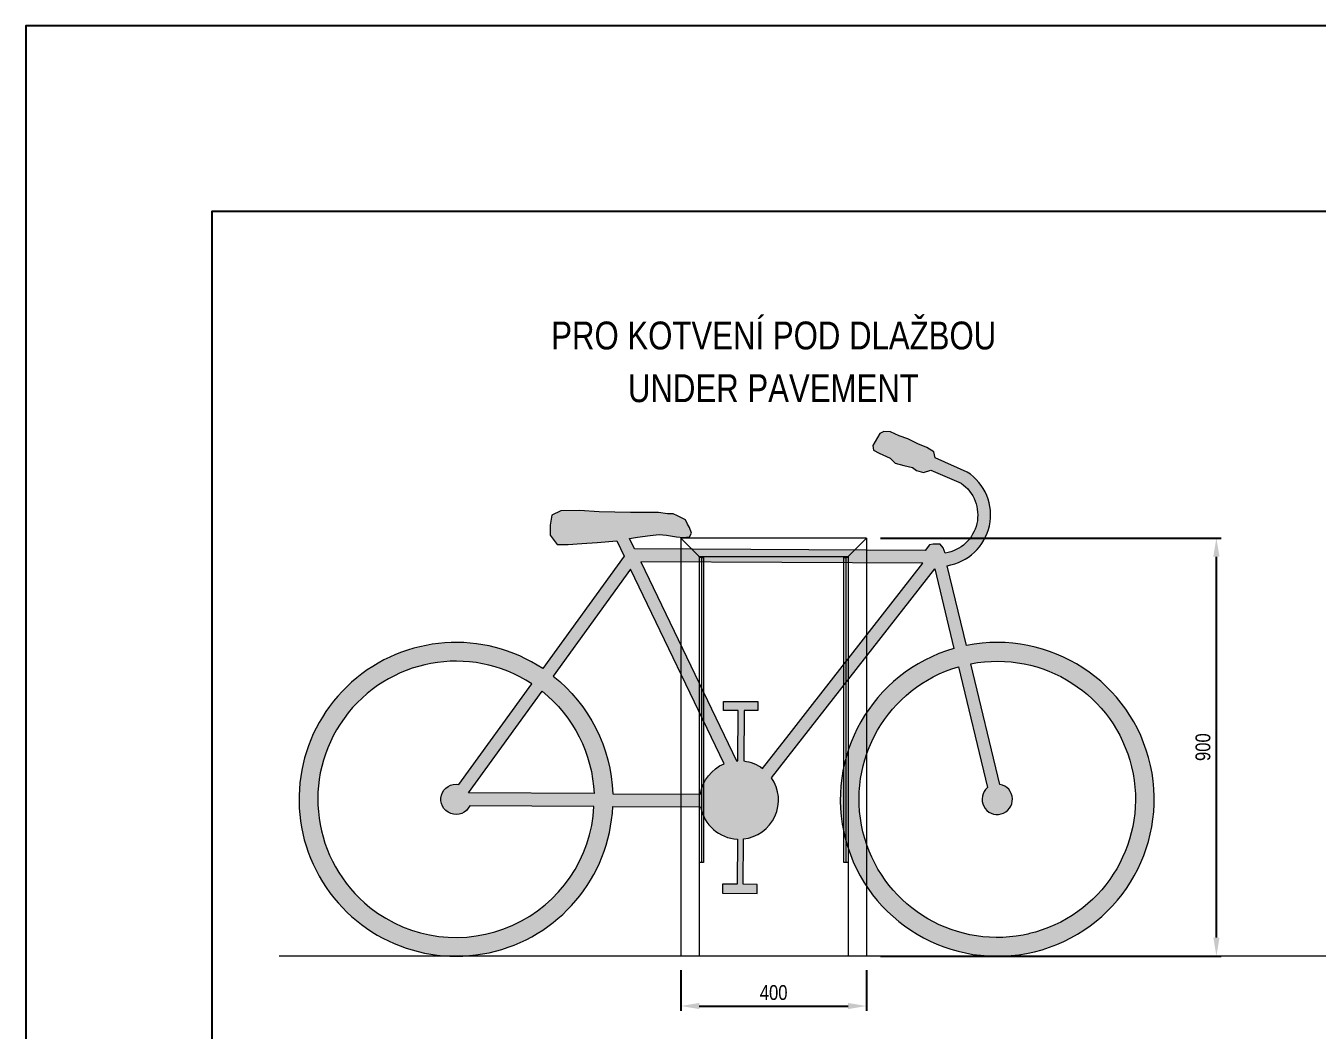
# Model space of a CAD drawing. Header units: millimetres. Extents: x 22162 to 28102, y 3160 to 7360.
# Drawn here: x 22162 to 24940, y 5198 to 7360 of the extents above; entities that cross this region are included whole.
import ezdxf

# ---------------------------------------------------------------- set-up
doc = ezdxf.new("R2010")
doc.units = ezdxf.units.MM
doc.header["$LTSCALE"] = 0.2
for name, color, linetype, lineweight in [('KOTY', 3, 'Continuous', 9), ('OBRYSOVA', 7, 'Continuous', 9), ('Visible', 7, 'Continuous', 18)]:
    doc.layers.add(name, color=color, linetype=linetype, lineweight=lineweight)
doc.layers.add('Nekreslit', color=6, linetype='Continuous', plot=False)
doc.layers.add('POSTAVY ATD', color=7, linetype='Continuous', lineweight=9, true_color=0xc8c8c8)
doc.layers.add('SRAFY', color=7, linetype='Continuous', lineweight=9, true_color=0x57595b)
doc.styles.add('SEACAD_Arial', font='arial.ttf', dxfattribs={"width": 0.8})
doc.dimstyles.new('ISO-25', dxfattribs={"dimtxt": 1.6, "dimasz": 2, "dimexe": 0.5, "dimexo": 1.5, "dimtad": 1, "dimdec": 0, "dimtxsty": 'SEACAD_Arial', "dimcen": 2, "dimadec": 0, "dimazin": 0, "dimtfac": 1, "dimtdec": 0, "dimtmove": 0, "dimatfit": 3, "dimfxl": 1, "dimarcsym": 0})

# ---------------------------------------------------------------- blocks, each defined once
blk = doc.blocks.new('jízdní kolo  - obrys')
at = {"layer": 'POSTAVY ATD', "color": 9}
for points in [[(-1030.780740317106, 1072.474194719045), (-1028.388369195247, 1085.480984650174), (-1012.810574720152, 1095.04506768678), (-993.7137492251604, 1103.045446782398), (-972.171277986421, 1113.51750723274), (-953.2447878943385, 1120.462945262181), (-935.0257608801912, 1128.458973763813), (-920.2830986282752, 1129.410458996776), (-911.6589042242849, 1125.061133573563), (-896.7830184265549, 1099.13380662943), (-898.4915962646483, 1089.638465952776), (-910.5703867790689, 1082.551285205132), (-933.8684553380444, 1072.070523256109), (-945.0529030125872, 1061.649801517826), (-963.2849915046172, 1056.288951035192), (-982.2245426680784, 1051.978690359767), (-990.9720522014177, 1045.786434962083), (-1005.522611134424, 1041.49792855854), (-1021.343651694719, 1046.5699744749), (-1086.777365768528, 1018.0415051823, 0.6776181553820131), (-1052.390524872091, 867.7815745497464), (-1048.058723507074, 878.7583571525392), (-1041.514378050124, 886.791255654447), (-1026.700381324536, 886.8646800592869), (-1018.698528824501, 885.4924946964529), (-1009.721711014099, 873.5362952710202), (-384.1427802568214, 876.6369345324783), (-373.4466653876007, 898.8390245342744), (-390.1818846977803, 902.0690523583216), (-417.4110549967518, 905.447749357445), (-437.4361821086895, 907.6323730175063), (-452.880212170734, 906.5017287587434), (-474.1055229913618, 902.8828703110084), (-489.3731229296609, 901.5774177982203), (-502.3706365683138, 902.742776239902), (-506.3730794342337, 910.6547574066426), (-502.4699009008873, 922.7701262974515), (-497.7646181410782, 929.8207606492506), (-493.9088913525156, 939.0141135299818), (-476.6098376010668, 947.669578277666), (-467.1531230166474, 952.459886087734), (-455.3906219408309, 952.5181858684628), (-435.3881342340246, 954.9012036463901), (-375.1711526042927, 955.1996650233086), (-307.937877353168, 956.7626820563019), (-265.4646167095525, 959.4327573955343), (-225.2553474078377, 958.4022723118578), (-206.2478784576961, 949.009608777309), (-202.6313251113243, 927.7699123675811), (-202.5259653924986, 906.512812738456), (-217.8759560832295, 886.4088894585584), (-241.4009577061879, 886.2922896901946), (-270.9063092731813, 888.4299249221403), (-303.923725428278, 890.7258359285697), (-346.0966602249537, 893.9052184657048), (-361.8913727317049, 861.11989313491), (-186.6852020532424, 619.0617011939648, -3.794464740971675), (-337.3266445923618, 322.248741663996), (-526.3974036596519, 321.3116250538405, -0.3490188743317039), (-605.3616113824355, 252.0204257658334), (-604.8801413852307, 154.8799589551127), (-573.6305123985221, 155.0348457562613), (-573.5338601269941, 135.5345310985686), (-647.620059495548, 135.1673279677816), (-647.7167114122458, 154.6676424036632), (-617.8715599481111, 154.8155678549992), (-618.3551809463061, 252.3898548712314, -0.5682343454790882), (-679.0607088838551, 384.1168726758042), (-1029.881564578394, 834.1399891272995), (-1071.348576744746, 662.252726617302, -49.06602472306487), (-1098.085081427631, 668.7605977625099), (-1056.631249600967, 840.593228005433, -0.687102607738905), (-1100.046854065386, 1042.274835920427)], [(-606.1976171873721, 420.691291502997), (-606.7339438928684, 528.8995044208386), (-575.4843149430599, 529.0543911624263), (-575.580966951944, 548.5547054505114), (-649.6671659914973, 548.1875023197244), (-649.5705139197744, 528.6871878691709), (-619.7253628031322, 528.8351132907301), (-619.1868858834823, 420.1930802582501, 0.1314971789805197), (-659.7709399209016, 404.1290494051209), (-716.6435301561141, 477.0836070811201), (-761.9310460049564, 535.1771573838159), (-1004.27244572376, 846.0458816864557), (-397.4313501247307, 849.0536486646452), (-603.8592162921996, 420.5681755151491, 0.00693507190160578)], [(-577.142068761972, 414.3207380445165), (-375.4657112368222, 832.9434306226722), (-208.9758307391821, 602.9273342029519, 0.2203949906049691), (-337.4630294789386, 349.7654879357578), (-525.9789804285538, 348.8311213816851, 0.2631609178845066)], [(-1107.562946608756, 629.473364054862, 0.9569645697085161), (-1246.872014956636, 52.01544544335047, 0.02315166197885113), (-1220.107356393488, 45.62427493958239, 0.9525291782565551), (-1080.828234762197, 622.9580573508574), (-1143.592025271453, 362.7923114143523, -4.529192985199039), (-1170.191674507209, 369.867473046037)], [(-162.9864883692717, 586.3204585058702, -0.9547445373557579), (185.277117061607, 105.1726873322332, -0.6104848430680058), (-296.9091004766487, 322.4490683863733), (-29.57985192001797, 323.7740676097274, 2.046354347596624), (-6.238733352383861, 369.7637130197072)], [(-185.2771170522537, 570.1860915251527, 0.2174925967270088), (-297.045485369028, 349.9658147246955), (-26.8469832444498, 351.3050353253821)]]:
    blk.add_lwpolyline(points, format="xyb", close=True, dxfattribs=at)
blk = doc.blocks.new('*D149')
at = {"layer": 'Defpoints', "color": 0, "transparency": 16777216}
for p in [(23971.05059427412, 6256.826033746765), (24723.63771613528, 6256.826033746765), (23971.05059427418, 5356.826033746778)]:
    blk.add_point(p, dxfattribs=at)
at = {"layer": 'KOTY', "color": 0, "lineweight": -2, "transparency": 16777216}
for p, q in [((24001.05059427412, 6256.826033746765), (24733.63771613528, 6256.826033746765)), ((24723.63771613528, 5396.826033746778), (24723.63771613528, 6216.826033746765)), ((24001.05059427418, 5356.826033746778), (24733.63771613528, 5356.826033746778))]:
    blk.add_line(p, q, dxfattribs=at)
at = {"layer": 'KOTY', "color": 0, "transparency": 16777216}
for points in [[(24716.97104946861, 6216.826033746765), (24730.30438280195, 6216.826033746765), (24723.63771613528, 6256.826033746765)], [(24716.97104946861, 5396.826033746778), (24730.30438280195, 5396.826033746778), (24723.63771613528, 5356.826033746778)]]:
    blk.add_solid(points, dxfattribs=at)
at = {"layer": 'KOTY', "color": 0, "transparency": 16777216, "insert": (24694.79938052818, 5806.826033746764), "char_height": 32, "attachment_point": 5, "rotation": 90, "style": 'SEACAD_Arial'}
blk.add_mtext('900', dxfattribs=at)
blk = doc.blocks.new('*D150')
at = {"layer": 'Defpoints', "color": 0, "transparency": 16777216}
for p in [(23571.05059427417, 5356.826033746776), (23971.05059427417, 5356.826033746776), (23971.05059427417, 5249.552959218865)]:
    blk.add_point(p, dxfattribs=at)
at = {"layer": 'KOTY', "color": 0, "lineweight": -2, "transparency": 16777216}
for p, q in [((23571.05059427417, 5326.826033746776), (23571.05059427417, 5239.552959218865)), ((23971.05059427417, 5326.826033746776), (23971.05059427417, 5239.552959218865)), ((23611.05059427417, 5249.552959218865), (23931.05059427417, 5249.552959218865))]:
    blk.add_line(p, q, dxfattribs=at)
at = {"layer": 'KOTY', "color": 0, "transparency": 16777216}
for points in [[(23611.05059427417, 5256.219625885532), (23611.05059427417, 5242.886292552198), (23571.05059427417, 5249.552959218865)], [(23931.05059427417, 5256.219625885532), (23931.05059427417, 5242.886292552198), (23971.05059427417, 5249.552959218865)]]:
    blk.add_solid(points, dxfattribs=at)
at = {"layer": 'KOTY', "color": 0, "transparency": 16777216, "insert": (23771.05059427417, 5278.391294825959), "char_height": 32, "attachment_point": 5, "style": 'SEACAD_Arial'}
blk.add_mtext('400', dxfattribs=at)

msp = doc.modelspace()

# ---------------------------------------------------------------- hatches: boundary and pattern name
at = {"layer": 'POSTAVY ATD'}
h = msp.add_hatch(color=256, dxfattribs=at)
h.dxf.hatch_style = 1
h.paths.add_polyline_path([(23424.95072422224, 5679.074775410768), (23614.02148328953, 5678.137658800612, 0.3490188743317038), (23692.98569101232, 5608.846459512605), (23692.50422101511, 5511.705992701884), (23661.2545920284, 5511.860879503033), (23661.15793975687, 5492.36056484534), (23735.24413912543, 5491.993361714553), (23735.34079104213, 5511.493676150435), (23705.49563957799, 5511.641601601771), (23705.97926057619, 5609.215888618003, 0.5682343454790881), (23766.68478851374, 5740.942906422576), (24117.50564420828, 6190.966022874071), (24158.97265637463, 6019.078760364074, 49.06602472306485), (24185.70916105751, 6025.586631509282), (24144.25532923085, 6197.419261752205, 0.6871026077389057), (24187.67093369527, 6399.100869667199), (24118.40481994699, 6429.300228465817), (24116.01244882513, 6442.307018396946), (24100.43465435003, 6451.871101433552), (24081.33782885504, 6459.871480529169), (24059.7953576163, 6470.343540979512), (24040.86886752422, 6477.288979008953), (24022.64984051007, 6485.285007510584), (24007.90717825816, 6486.236492743547), (23999.28298385417, 6481.887167320335), (23984.40709805644, 6455.959840376202), (23986.11567589453, 6446.464499699548), (23998.19446640895, 6439.377318951903), (24021.49253496793, 6428.89655700288), (24032.67698264247, 6418.475835264598), (24050.9090711345, 6413.114984781964), (24069.84862229796, 6408.804724106539), (24078.5961318313, 6402.612468708855), (24093.1466907643, 6398.323962305311), (24108.9677313246, 6403.396008221672), (24174.40144539841, 6374.867538929072, -0.6776181553820134), (24140.01460450197, 6224.607608296518), (24135.68280313696, 6235.584390899311), (24129.13845768, 6243.617289401219), (24114.32446095442, 6243.690713806059), (24106.32260845438, 6242.318528443225), (24097.34579064398, 6230.362329017792), (23471.7668598867, 6233.46296827925), (23461.07074501748, 6255.665058281046), (23477.80596432766, 6258.895086105093), (23505.03513462663, 6262.273783104217), (23525.06026173857, 6264.458406764278), (23540.50429180061, 6263.327762505515), (23561.72960262124, 6259.70890405778), (23576.99720255954, 6258.403451544992), (23589.99471619819, 6259.568809986674), (23593.99715906411, 6267.480791153414), (23590.09398053077, 6279.596160044223), (23585.38869777096, 6286.646794396022), (23581.5329709824, 6295.840147276754), (23564.23391723093, 6304.495612024445), (23554.77720264653, 6309.285919834506), (23543.01470157071, 6309.344219615235), (23523.01221386391, 6311.727237393162), (23462.79523223418, 6312.02569877008), (23395.56195698305, 6313.588715803074), (23353.08869633943, 6316.258791142306), (23312.87942703772, 6315.22830605863), (23293.87195808758, 6305.835642524081), (23290.2554047412, 6284.595946114353), (23290.15004502238, 6263.338846485228), (23305.50003571311, 6243.23492320533), (23329.02503733607, 6243.118323436966), (23358.53038890307, 6245.255958668913), (23391.54780505817, 6247.551869675342), (23433.72073985483, 6250.731252212477), (23449.51545236159, 6217.945926881682), (23274.30928168312, 5975.887734940737, 3.794464740971674)])
h.paths.add_polyline_path([(23250.61056799915, 5943.146492252642), (23093.86281298226, 5726.589746766479, 2.046354347596623), (23117.2039315499, 5680.600101356499), (23384.53318010653, 5679.275102133145, -0.6104848430680057), (22902.34696256827, 5461.998721079005, -0.9547445373557616)], flags=16)
h.paths.add_polyline_path([(23272.90119668213, 5927.012125271925, -0.2174925967270089), (23384.66956499891, 5706.791848471467), (23114.47106287433, 5708.131069072154)], flags=16)
h.paths.add_polyline_path([(23296.59991036906, 5959.753367949724), (23463.0897908667, 6189.769464369444), (23664.76614839185, 5771.146771791288, 0.2631609178845067), (23613.60306005843, 5705.657155128457), (23425.08710910882, 5706.59152168253, 0.220394990604969)], flags=16)
h.paths.add_polyline_path([(23485.05542975461, 6205.879682411417), (24091.89652535364, 6202.871915433228), (23849.55512563484, 5892.003191130588), (23804.26760978599, 5833.909640827892), (23747.39501955078, 5760.955083151893, 0.1314971789805197), (23706.81096551336, 5777.019114005022), (23707.34944243301, 5885.661147037502), (23737.19459354966, 5885.513221615943), (23737.29124562138, 5905.013536066496), (23663.20504658182, 5905.380739197283), (23663.10839457294, 5885.880424909198), (23694.35802352275, 5885.72553816761), (23693.82169681725, 5777.517325249769, 0.00693507190160578), (23691.48329592208, 5777.394209261921)], flags=16)
h.paths.add_polyline_path([(24168.45231439208, 5979.784091097629), (24231.21610490133, 5719.618345161124, 4.529192985199044), (24257.81575413709, 5726.693506792809), (24195.18702623864, 5986.299397801634, -0.9569645697085178), (24334.49609458652, 5408.841479190122, -0.02315166197885113), (24307.73143602337, 5402.450308686354, -0.9525291782565535)], flags=16)

# ---------------------------------------------------------------- linework, layer by layer
at = {"layer": 'Nekreslit'}
for points in [[(22162.09071454139, 3159.578045025497), (28102.09071454139, 3159.578045025497), (28102.09071454139, 7359.578045025497), (22162.09071454139, 7359.578045025497)], [(22562.09071454139, 3359.578045025497), (26602.09071454139, 3359.578045025497), (26602.09071454139, 6959.578045025497), (22562.09071454139, 6959.578045025497)]]:
    msp.add_lwpolyline(points, close=True, dxfattribs=at)
at = {"layer": 'OBRYSOVA'}
msp.add_line((26030.00818400144, 5356.826033746776), (22706.81433253643, 5356.826033746776), dxfattribs=at)
at = {"layer": 'Visible', "extrusion": (0, 1, 0)}
for p, q in [((23571.05059427417, 6256.826033746777), (23571.05059427417, 5356.826033746776)), ((23971.05059427417, 6256.826033746763), (23571.05059427417, 6256.826033746763)), ((23575.05059427417, 6252.826033746792, 3.999999999999773), (23607.05059427411, 6220.826033746777, 3.999999999997499)), ((23607.05059427411, 6220.826033746777, 3.999999999999773), (23575.05059427417, 6252.826033746763, 3.999999999999773)), ((23967.05059427411, 6252.826033746763, 4.000000000000909), (23935.05059427417, 6220.826033746777, 3.999999999999773)), ((23967.05059427411, 6252.826033746763, 4.000000000000909), (23935.05059427417, 6220.826033746777, 4.000000000000909)), ((23971.05059427417, 6256.826033746763), (23971.05059427417, 5356.826033746776)), ((23611.05059427417, 6216.826033746777), (23611.05059427417, 6214.826033746777)), ((23931.05059427417, 6216.826033746763), (23611.05059427417, 6216.826033746763)), ((23611.05059427417, 6214.826033746777, 8.999999999999773), (23611.05059427417, 5558.826033746792, 8.999999999997499)), ((23616.05059427417, 6214.826033746777, 8.999999999999773), (23611.05059427417, 6214.826033746777, 8.999999999999773)), ((23616.05059427417, 6214.826033746777, 8.999999999999773), (23616.05059427417, 5558.826033746792, 8.999999999999773)), ((23616.05059427417, 6214.826033746777, 1.999999999998181), (23620.05059427417, 6214.826033746777, 1.999999999998181)), ((23620.05059427417, 6212.826033746792, 3.999999999997499), (23620.05059427417, 5560.826033746777, 3.999999999997499)), ((23922.05059427411, 6214.826033746777, 1.999999999986812), (23926.05059427417, 6214.826033746777, 1.999999999986812)), ((23922.05059427411, 5560.826033746777, 3.999999999987267), (23922.05059427411, 6212.826033746763, 3.999999999987267)), ((23926.05059427417, 6214.826033746777, 8.999999999987267), (23926.05059427417, 5558.826033746763, 8.999999999987267)), ((23931.05059427417, 6214.826033746777, 8.999999999987267), (23926.05059427417, 6214.826033746777, 8.999999999987267)), ((23931.05059427417, 6216.826033746763), (23931.05059427417, 6214.826033746777)), ((23931.05059427417, 6214.826033746777, 8.999999999987267), (23931.05059427417, 5558.826033746763, 8.999999999987267)), ((23611.05059427417, 5558.826033746792), (23611.05059427418, 5356.826033746776)), ((23616.05059427417, 5558.826033746792, 8.999999999999773), (23611.05059427417, 5558.826033746792, 8.999999999997499)), ((23620.05059427417, 5558.826033746792, 1.999999999998181), (23616.05059427417, 5558.826033746792, 1.999999999998181)), ((23926.05059427417, 5558.826033746763, 1.999999999986812), (23922.05059427411, 5558.826033746763, 1.999999999986812)), ((23931.05059427417, 5558.826033746763, 8.999999999987267), (23926.05059427417, 5558.826033746763, 8.999999999987267)), ((23931.05059427417, 5558.826033746763), (23931.05059427417, 5356.826033746776))]:
    msp.add_line(p, q, dxfattribs=at)
at = {"layer": 'Visible', "extrusion": (1, -3.491481338843141e-15, -3.369016658928363e-15)}
msp.add_arc((6212.826033746875, 2.000000000077757, 23620.05059427415), 1.999999999999887, 0, 90, dxfattribs=at)
at = {"layer": 'Visible', "extrusion": (-1, 3.491481338843125e-15, 3.369016658928363e-15)}
msp.add_arc((-6212.826033746846, 2.000000000067406, -23922.05059427409), 1.999999999999966, 90, 180, dxfattribs=at)
at = {"layer": 'Visible', "extrusion": (1, -3.491481338843144e-15, -3.369016658928359e-15)}
msp.add_arc((5560.82603374686, 2.000000000077757, 23620.05059427415), 2.000000000000006, 90, 180, dxfattribs=at)
at = {"layer": 'Visible', "extrusion": (-1, 3.491481338843126e-15, 3.369016658928365e-15)}
msp.add_arc((-5560.826033746861, 2.000000000067406, -23922.0505942741), 2.000000000000004, 6.739621639561119e-28, 90, dxfattribs=at)
at = {"layer": 'Visible', "extrusion": (-0.7071067811865335, -0.7071067811865617, -3.022595667904042e-14)}
msp.add_ellipse((23575.05059427417, 6252.826033746792), major_axis=(3.999999999996158, -3.999999999995999), ratio=0.707106781186196, start_param=1.570796326793041, end_param=3.141592653589491, dxfattribs=at)
at = {"layer": 'Visible', "extrusion": (0.707106781186647, 0.7071067811864481, -4.184315493741905e-14)}
msp.add_ellipse((23575.05059427417, 6252.826033746763), major_axis=(-4.000000000000063, 4.000000000001188), ratio=0.7071067811863967, start_param=-1.949551631241775e-13, end_param=1.57079632679487, dxfattribs=at)
at = {"layer": 'Visible', "extrusion": (0.7071067811864434, -0.7071067811866516, 2.739603002471862e-14)}
msp.add_ellipse((23967.05059427411, 6252.826033746763), major_axis=(4.000000000003489, 4.000000000002311), ratio=0.7071067811861959, start_param=-1.254552017826427e-12, end_param=1.570796326792919, dxfattribs=at)
at = {"layer": 'Visible', "extrusion": (-0.7071067811866483, 0.7071067811864469, -3.679818511247229e-14)}
msp.add_ellipse((23967.05059427411, 6252.826033746763), major_axis=(-3.999999999998066, -3.999999999999205), ratio=0.7071067811863464, start_param=1.570796326794185, end_param=3.14159265359036, dxfattribs=at)
at = {"layer": 'Visible', "extrusion": (-0.7071067811864743, -0.7071067811866207, 1.035441759781407e-13)}
msp.add_ellipse((23607.05059427411, 6220.826033746777), major_axis=(-3.999999999998766, 3.999999999997938), ratio=0.7071067811863967, start_param=3.141592653589568, end_param=4.71238898038543, dxfattribs=at)
at = {"layer": 'Visible', "extrusion": (0.7071067811864447, 0.7071067811866504, -5.733340802886537e-14)}
msp.add_ellipse((23607.05059427411, 6220.826033746777), major_axis=(-4.000000000000354, 3.99999999999919), ratio=0.7071067811865476, start_param=1.570796326794776, end_param=3.141592653589409, dxfattribs=at)
at = {"layer": 'Visible', "extrusion": (0.7071067811862926, -0.7071067811868026, 1.079248292087136e-13)}
msp.add_ellipse((23935.05059427417, 6220.826033746777), major_axis=(-4.000000000005479, -4.000000000002593), ratio=0.7071067811867986, start_param=-1.570796326792679, end_param=4.569677969357144e-13, dxfattribs=at)
at = {"layer": 'Visible', "extrusion": (-0.7071067811864383, 0.7071067811866568, -6.029002589354808e-14)}
msp.add_ellipse((23935.05059427417, 6220.826033746777), major_axis=(-4.000000000000961, -3.999999999999725), ratio=0.7071067811864473, start_param=-7.73159314348959e-13, end_param=1.570796326793942, dxfattribs=at)

# ---------------------------------------------------------------- block references
at = {"layer": 'POSTAVY ATD', "lineweight": 15, "xscale": -1}
msp.add_blockref('jízdní kolo  - obrys', (23087.62407962988, 5356.826033746772), dxfattribs=at)

# ---------------------------------------------------------------- texts
at = {"layer": 'SRAFY', "char_height": 60, "attachment_point": 1, "style": 'SEACAD_Arial'}
for s, insert in [('{\\C0;PRO KOTVENÍ POD DLAŽBOU}', (23292.47295401344, 6722.978503185896)), ('\\pxqc;{\\C0;UNDER PAVEMENT}', (23287.84743629751, 6609.501698789334))]:
    msp.add_mtext_dynamic_manual_height_columns(s, width=965.2388429518433, gutter_width=200, heights=[0], dxfattribs=dict(at, insert=insert))

# ---------------------------------------------------------------- dimensions: what is measured, and where the dimension line sits
at = {"layer": 'KOTY'}
dim = msp.add_aligned_dim(p1=(23971.05059427417, 5356.826033746776), p2=(23971.05059427411, 6256.826033746762), distance=-752.5871218611683, dimstyle='ISO-25', override={"dimscale": 20, "dimtix": 0, "dimtofl": 1, "dimtmove": 0, "dimatfit": 3}, dxfattribs=at)
dim.commit()
dim.dimension.update_dxf_attribs({"geometry": '*D149', "text_midpoint": (24694.79938052818, 5806.826033746764)})
dim = msp.add_linear_dim(base=(23971.05059427417, 5249.552959218865), p1=(23571.05059427417, 5356.826033746776), p2=(23971.05059427417, 5356.826033746776), dimstyle='ISO-25', dxfattribs=at)
dim.commit()
dim.dimension.update_dxf_attribs({"geometry": '*D150', "text_midpoint": (23771.05059427417, 5278.391294825959)})

doc.saveas('drawing.dxf')
